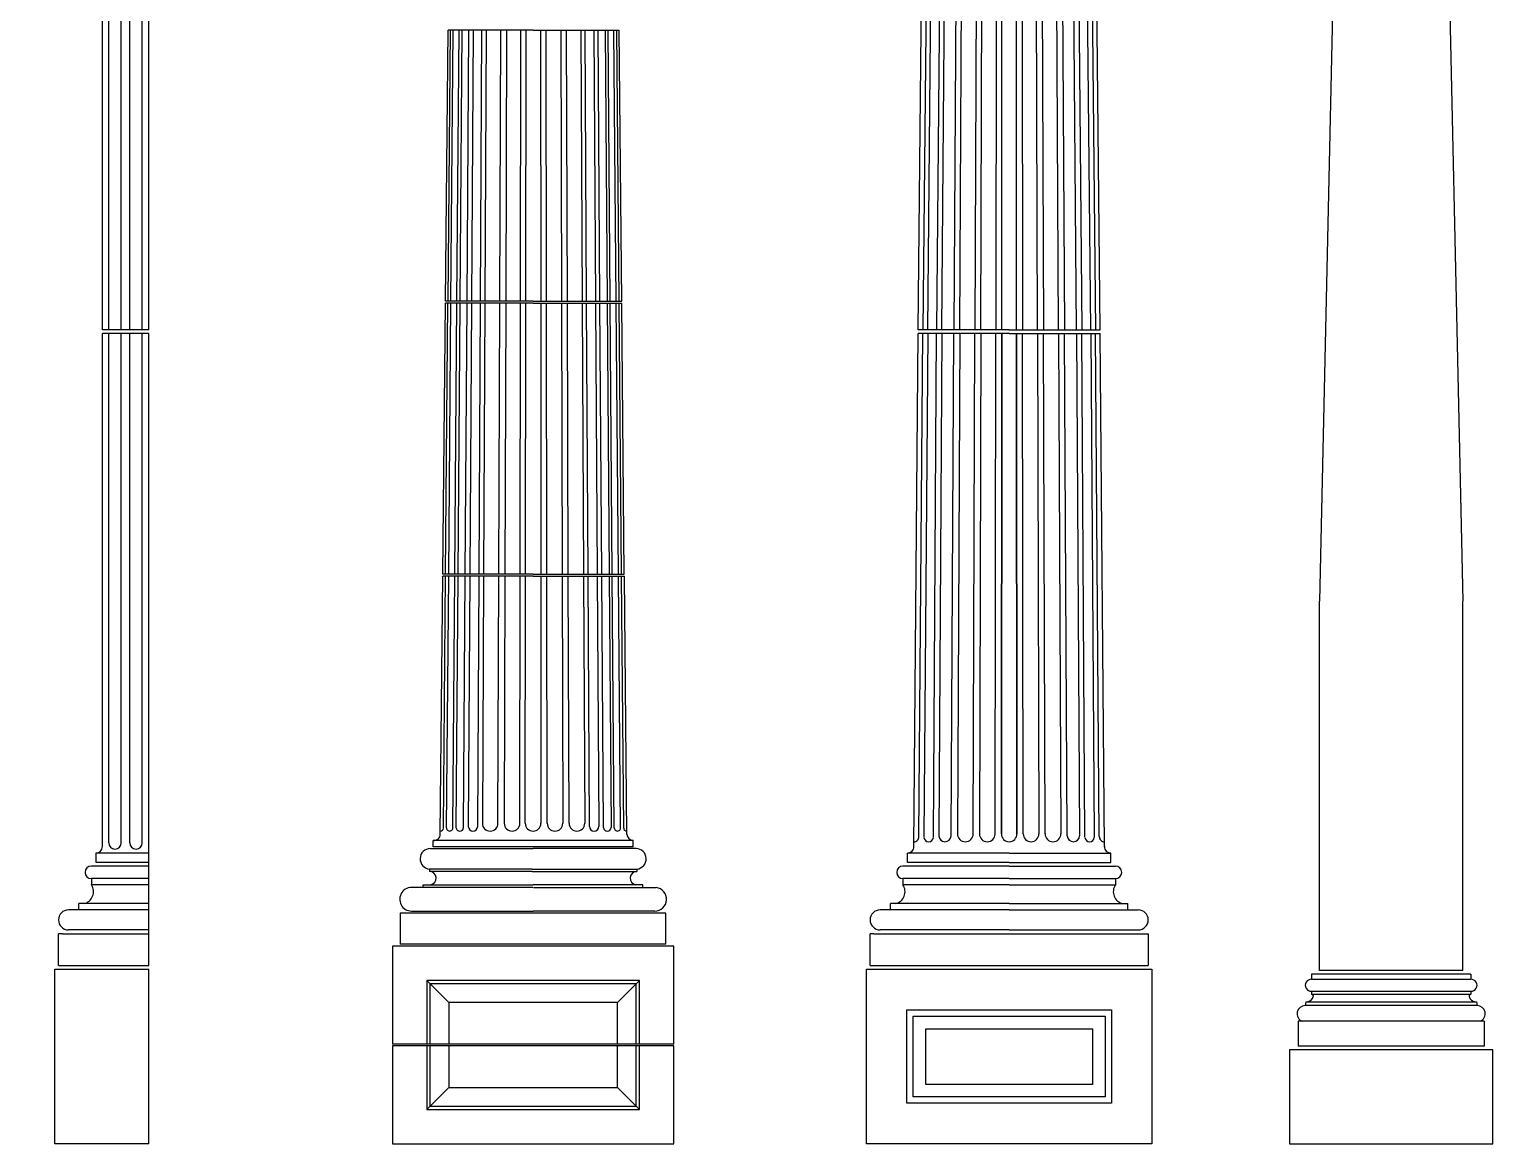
# Model space of a CAD drawing. Extents: x -9127 to 548, y 11049 to 16542.
# Drawn here: x -9031 to -6689, y 11049 to 12831 of the extents above; entities that cross this region are included whole.
import ezdxf

# ---------------------------------------------------------------- set-up
doc = ezdxf.new("R2010")
doc.units = 0
doc.header["$MEASUREMENT"] = 0
doc.layers.get('0').update_dxf_attribs({"linetype": 'CONTINUOUS'})
doc.layers.add('detail', color=7, linetype='CONTINUOUS')

# ---------------------------------------------------------------- blocks, each defined once
blk = doc.blocks.new('18')
at = {"layer": 'detail'}
for p, q in [((-7032.2, 9635.7), (-7032.2, 9620.7)), ((-6841.2, 9635.7), (-7032.2, 9635.7)), ((-6841.2, 9485.7), (-6841.2, 9635.7)), ((-6841.2, 9620.7), (-7032.2, 9620.7)), ((-7011.2, 9606.7), (-7011.2, 9575.7)), ((-6841.2, 9575.7), (-7011.2, 9575.7)), ((-6841.2, 9535.7), (-6978.7, 9535.7)), ((-6978.7, 9535.7), (-6978.7, 9525.7)), ((-6841.2, 9525.7), (-6978.7, 9525.7)), ((-6966.2, 9516.9), (-6966.2, 9485.7)), ((-6841.2, 9485.7), (-6966.2, 9485.7)), ((-6841.2, 9479.7), (-6922.5, 9479.7)), ((-6841.2, 8633.7), (-6841.2, 9479.7)), ((-6922.5, 9449.7), (-6922.5, 9439.7)), ((-6841.2, 9449.7), (-6922.5, 9449.7)), ((-6841.2, 9439.7), (-6922.5, 9439.7)), ((-6915.2, 8633.7), (-6915.2, 9439.7)), ((-6905.2, 8633.7), (-6905.2, 9412.7)), ((-6885.2, 8633.7), (-6885.2, 9412.7)), ((-6871.5, 8633.7), (-6871.5, 9412.7)), ((-6851.5, 8633.7), (-6851.5, 9412.7)), ((-6841.2, 8633.7), (-6915.2, 8633.7)), ((-6841.2, 8627.7), (-6915.2, 8627.7)), ((-6915.2, 7781.7), (-6915.2, 8627.7)), ((-6905.2, 7781.7), (-6905.2, 8627.7)), ((-6885.2, 7781.7), (-6885.2, 8627.7)), ((-6871.5, 7781.7), (-6871.5, 8627.7)), ((-6851.5, 7781.7), (-6851.5, 8627.7)), ((-6841.2, 7781.7), (-6841.2, 8627.7)), ((-6841.2, 7781.7), (-6915.2, 7781.7)), ((-6915.2, 6954.8), (-6915.2, 7775.7)), ((-6841.2, 7775.7), (-6915.2, 7775.7)), ((-6905.2, 6960.9), (-6905.2, 7775.7)), ((-6885.2, 6960.9), (-6885.2, 7775.7)), ((-6871.5, 6960.9), (-6871.5, 7775.7)), ((-6851.5, 6960.6), (-6851.5, 7775.7)), ((-6841.2, 6764.7), (-6841.2, 7775.7)), ((-6925.5, 6929.7), (-6925.5, 6944.7)), ((-6841.2, 6944.7), (-6925.5, 6944.7)), ((-6841.2, 6923.7), (-6932.9, 6923.7)), ((-6841.2, 6929.7), (-6925.5, 6929.7)), ((-6932.9, 6903.7), (-6932.9, 6893.7)), ((-6841.2, 6903.7), (-6932.9, 6903.7)), ((-6841.2, 6893.7), (-6932.9, 6893.7)), ((-6952.9, 6853.7), (-6952.9, 6863.7)), ((-6841.2, 6863.7), (-6952.9, 6863.7)), ((-6841.2, 6853.7), (-6969.5, 6853.7)), ((-6979.1, 6815.7), (-6985.3, 6815.7)), ((-6985.3, 6764.7), (-6985.3, 6815.7)), ((-6979.1, 6815.7), (-6841.2, 6815.7)), ((-6841.2, 6821.7), (-6969.5, 6821.7)), ((-6991.2, 6479.7), (-6991.2, 6758.7)), ((-6991.2, 6758.7), (-6841.2, 6758.7)), ((-6985.3, 6764.7), (-6841.2, 6764.7)), ((-6841.2, 6479.7), (-6841.2, 6758.7)), ((-6841.2, 6479.7), (-6991.2, 6479.7))]:
    blk.add_line(p, q, dxfattribs=at)
for centre, radius, start, end in [((-7027.4, 9604.4), 16.4, 8.1071, 88.6048), ((-6961.8, 9573.6), 41.5, 177.3152, 245.8783), ((-6976.3, 9515.7), 10.1, 6.3539, 81.5807), ((-6922.5, 9464.7), 15, 90, 270), ((-6895.2, 9412.7), 10, 0, 180), ((-6861.5, 9412.7), 10, 0, 180), ((-6925.4, 6954.9), 10.1, 269.0805, 0), ((-6895.2, 6960.9), 10, 180, 0), ((-6861.5, 6960.9), 10, 180.0164, 359.9836), ((-6932.9, 6913.7), 10, 90, 270), ((-6948.9, 6882.7), 19.4, 281.877, 34.4968), ((-6969.5, 6837.7), 16, 90, 270)]:
    blk.add_arc(centre, radius, start, end, dxfattribs=at)
blk = doc.blocks.new('19')
at = {"layer": 'detail'}
for p, q in [((-6366.4, 7827.2), (-6362.2, 8260.7)), ((-6362.2, 7827.2), (-6358.4, 8260.7)), ((-6226.1, 8260.7), (-6362.2, 8260.7)), ((-6357.5, 7827.2), (-6353.8, 8260.7)), ((-6348, 7827.2), (-6344.6, 8260.7)), ((-6340, 8260.7), (-6343.3, 7827.2)), ((-6331.6, 7827.2), (-6328.7, 8260.7)), ((-6321.8, 8260.7), (-6324.5, 7827.2)), ((-6310.3, 7827.2), (-6308, 8260.7)), ((-6301.1, 8260.7), (-6303.2, 7827.2)), ((-6279.5, 7827.2), (-6278, 8260.7)), ((-6268.8, 8260.7), (-6270, 7827.2)), ((-6246.3, 7827.2), (-6245.8, 8260.7)), ((-6237.7, 7827.2), (-6237.2, 8260.7)), ((-6226.1, 8260.7), (-6088.6, 8260.7)), ((-6214.2, 8260.7), (-6214, 7827.2)), ((-6204.5, 7827.2), (-6205, 8260.7)), ((-6182, 8260.7), (-6180.8, 7827.2)), ((-6171.3, 7827.2), (-6172.8, 8260.7)), ((-6149.8, 8260.7), (-6147.7, 7827.2)), ((-6140.6, 7827.2), (-6142.9, 8260.7)), ((-6129.1, 8260.7), (-6126.3, 7827.2)), ((-6119.2, 7827.2), (-6122.2, 8260.7)), ((-6110.8, 8260.7), (-6107.6, 7827.2)), ((-6102.8, 7827.2), (-6106.2, 8260.7)), ((-6093.4, 7827.2), (-6097, 8260.7)), ((-6088.6, 7827.2), (-6092.4, 8260.7)), ((-6084.4, 7827.2), (-6088.6, 8260.7)), ((-6370.7, 7390.7), (-6366.4, 7824.2)), ((-6226.1, 7827.2), (-6366.4, 7827.2)), ((-6226.1, 7824.2), (-6366.4, 7824.2)), ((-6366.1, 7390.7), (-6362.3, 7824.2)), ((-6361.2, 7390.7), (-6357.5, 7824.2)), ((-6351.4, 7390.7), (-6348, 7824.2)), ((-6343.3, 7824.2), (-6346.5, 7390.7)), ((-6334.6, 7390.7), (-6331.6, 7824.2)), ((-6324.5, 7824.2), (-6327.3, 7390.7)), ((-6312.6, 7390.7), (-6310.3, 7824.2)), ((-6303.2, 7824.2), (-6305.3, 7390.7)), ((-6281, 7390.7), (-6279.5, 7824.2)), ((-6270, 7824.2), (-6271.2, 7390.7)), ((-6246.8, 7390.7), (-6246.3, 7824.2)), ((-6238.1, 7390.7), (-6237.7, 7824.2)), ((-6226.1, 7827.2), (-6084.4, 7827.2)), ((-6226.1, 7824.2), (-6084.4, 7824.2)), ((-6214, 7824.2), (-6213.8, 7390.7)), ((-6204, 7390.7), (-6204.5, 7824.2)), ((-6180.8, 7824.2), (-6179.6, 7390.7)), ((-6169.9, 7390.7), (-6171.3, 7824.2)), ((-6147.6, 7824.2), (-6145.5, 7390.7)), ((-6138.2, 7390.7), (-6140.5, 7824.2)), ((-6126.3, 7824.2), (-6123.6, 7390.7)), ((-6116.3, 7390.7), (-6119.2, 7824.2)), ((-6107.6, 7824.2), (-6104.3, 7390.7)), ((-6099.4, 7390.7), (-6102.8, 7824.2)), ((-6089.7, 7390.7), (-6093.3, 7824.2)), ((-6084.8, 7390.7), (-6088.6, 7824.2)), ((-6080.2, 7390.7), (-6084.4, 7824.2)), ((-6374.7, 6974.8), (-6370.7, 7387.7)), ((-6226.1, 7390.7), (-6370.7, 7390.7)), ((-6226.1, 7387.7), (-6370.7, 7387.7)), ((-6369.6, 6984.5), (-6366.1, 7387.7)), ((-6364.6, 6984.9), (-6361.2, 7387.7)), ((-6354.6, 6984.8), (-6351.5, 7387.7)), ((-6346.6, 7387.7), (-6349.6, 6985.4)), ((-6337.3, 6985.3), (-6334.6, 7387.7)), ((-6327.3, 7387.7), (-6329.8, 6987.2)), ((-6314.8, 6987.2), (-6312.6, 7387.7)), ((-6305.3, 7387.7), (-6307.3, 6992.2)), ((-6282.3, 6992.2), (-6281, 7387.7)), ((-6271.2, 7387.7), (-6272.3, 6992.2)), ((-6247.3, 6992.2), (-6246.8, 7387.7)), ((-6238.6, 6992.2), (-6238.1, 7387.7)), ((-6226.1, 7390.7), (-6080.2, 7390.7)), ((-6226.1, 7387.7), (-6080.1, 7387.7)), ((-6213.8, 7387.7), (-6213.6, 6992.2)), ((-6203.6, 6992.2), (-6204, 7387.7)), ((-6179.6, 7387.7), (-6178.6, 6992.2)), ((-6168.6, 6992.2), (-6169.9, 7387.7)), ((-6145.5, 7387.7), (-6143.6, 6992.2)), ((-6136.1, 6987.2), (-6138.2, 7387.7)), ((-6123.6, 7387.7), (-6121.1, 6987.2)), ((-6113.6, 6985.3), (-6116.3, 7387.7)), ((-6104.3, 7387.7), (-6101.3, 6985.4)), ((-6096.2, 6984.8), (-6099.4, 7387.7)), ((-6086.2, 6984.9), (-6089.6, 7387.7)), ((-6081.2, 6984.5), (-6084.8, 7387.7)), ((-6076.1, 6975), (-6080.1, 7387.7)), ((-6374.6, 6979.7), (-6374.7, 6979.7)), ((-6076.2, 6979.7), (-6076.2, 6979.7)), ((-6386.1, 6954.7), (-6386.1, 6964.7)), ((-6066.1, 6964.7), (-6386.1, 6964.7)), ((-6066.1, 6954.7), (-6386.1, 6954.7)), ((-6066.1, 6954.7), (-6066.1, 6964.7)), ((-6390.9, 6951.7), (-6226.1, 6951.7)), ((-6061.2, 6951.7), (-6226.1, 6951.7)), ((-6392, 6919.1), (-6392, 6915.1)), ((-6227.6, 6919.1), (-6392, 6919.1)), ((-6227.6, 6915.1), (-6392, 6915.1)), ((-6227.6, 6919.1), (-6224.5, 6919.1)), ((-6227.6, 6915.1), (-6224.5, 6915.1)), ((-6224.5, 6919.1), (-6060.1, 6919.1)), ((-6224.5, 6915.1), (-6060.1, 6915.1)), ((-6060.1, 6919.1), (-6060.1, 6915.1)), ((-6226.5, 6889.5), (-6422.8, 6889.5)), ((-6401.8, 6889.6), (-6401.8, 6893.8)), ((-6401.8, 6893.8), (-6226.1, 6893.8)), ((-6050.3, 6893.8), (-6226.1, 6893.8)), ((-6225.6, 6889.5), (-6029.3, 6889.5)), ((-6050.3, 6889.6), (-6050.3, 6893.8)), ((-6013.6, 6848.7), (-6438.6, 6848.7)), ((-6438.6, 6848.7), (-6438.6, 6798.7)), ((-6420.6, 6851.7), (-6226.1, 6851.7)), ((-6031.5, 6851.7), (-6226.1, 6851.7)), ((-6013.6, 6798.7), (-6013.6, 6848.7)), ((-6451.1, 6795.7), (-6451.1, 6639.2)), ((-6001.1, 6795.7), (-6451.1, 6795.7)), ((-6013.6, 6798.7), (-6438.6, 6798.7)), ((-6001.1, 6639.2), (-6001.1, 6795.7)), ((-6361.1, 6705.7), (-6396.1, 6740.7)), ((-6091.1, 6705.7), (-6056.1, 6740.7)), ((-6001.1, 6639.2), (-6451.1, 6639.2)), ((-6451.1, 6636.2), (-6451.1, 6479.7)), ((-6001.1, 6636.2), (-6451.1, 6636.2)), ((-6001.1, 6479.7), (-6001.1, 6636.2)), ((-6361.1, 6569.7), (-6396.1, 6534.7)), ((-6091.1, 6569.7), (-6056.1, 6534.7)), ((-6451.1, 6479.7), (-6001.1, 6479.7))]:
    blk.add_line(p, q, dxfattribs=at)
for points in [[(-6056.1, 6639.2), (-6056.1, 6740.7, 0.414214), (-6056.1, 6740.7), (-6396.1, 6740.7, 0.414214), (-6396.1, 6740.7), (-6396.1, 6639.2)], [(-6396.1, 6636.2), (-6396.1, 6534.7, 0.414214), (-6396.1, 6534.7), (-6056.1, 6534.7, 0.414214), (-6056.1, 6534.7), (-6056.1, 6636.2)]]:
    blk.add_lwpolyline(points, format="xyb", dxfattribs=at)
for points in [[(-6061.1, 6639.2), (-6061.1, 6735.7), (-6391.1, 6735.7), (-6391.1, 6639.2)], [(-6091.1, 6639.2), (-6091.1, 6705.7), (-6361.1, 6705.7), (-6361.1, 6639.2)], [(-6391.1, 6636.2), (-6391.1, 6539.7), (-6061.1, 6539.7), (-6061.1, 6636.2)], [(-6361.1, 6636.2), (-6361.1, 6569.7), (-6091.1, 6569.7), (-6091.1, 6636.2)]]:
    blk.add_lwpolyline(points, dxfattribs=at)
for centre, radius, start, end in [((-6372, 7387.7), 0.001, 90, 179.4437), ((-6372, 7387.7), 0.001, 90, 179.4437), ((-6372, 7387.7), 0.001, 90, 179.4437), ((-6370.7, 7390.7), 0.001, 179.4437, 270), ((-6370.7, 7387.7), 0.001, 90, 179.4437), ((-6080.2, 7390.7), 0.001, 270, 0.5563), ((-6080.1, 7387.7), 0.001, 0.5563, 90), ((-6080.1, 7387.7), 0.001, 0.5563, 90), ((-6374.6, 6984.7), 5, 269.3532, 356.7235), ((-6359.6, 6984.8), 5, 178.8875, 0), ((-6343.4, 6985.9), 6.18, 184.7146, 353.9723), ((-6322.3, 6987.2), 7.5, 180, 0), ((-6294.8, 6992.2), 12.5, 180, 0), ((-6259.8, 6992.2), 12.5, 180, 0), ((-6226.1, 6992.2), 12.5, 180, 0), ((-6191.1, 6992.2), 12.5, 180, 0), ((-6156.1, 6992.2), 12.5, 180, 0), ((-6128.6, 6987.2), 7.5, 180, 0), ((-6107.4, 6985.9), 6.18, 186.0277, 355.2854), ((-6091.2, 6984.8), 5, 180, 1.1125), ((-6076.2, 6984.7), 5, 183.2765, 270.6468), ((-6385, 6975), 10.3, 264.2018, 0), ((-6386.1, 6964.7), 0.001, 90, 180), ((-6386.1, 6954.7), 0.001, 180, 270), ((-6065.7, 6975.2), 10.4, 181.1317, 268.1305), ((-6066.1, 6964.7), 0.001, 0, 90), ((-6066.1, 6954.7), 0.001, 270, 0), ((-6390.6, 6935.4), 16.4, 90.201, 265.1886), ((-6061.5, 6935.4), 16.4, 274.8114, 89.799), ((-6392.2, 6904.4), 10.8, 280.5444, 89.6086), ((-6059.9, 6904.4), 10.8, 90.3914, 259.4556), ((-6420.6, 6870.7), 18.9, 83.357, 270), ((-6031.5, 6870.7), 18.9, 270, 83.357), ((-6438.6, 6848.7), 0.001, 90, 180), ((-6013.6, 6848.7), 0.001, 0, 90), ((-6438.6, 6798.7), 0.001, 180, 270), ((-6013.6, 6798.7), 0.001, 270, 0)]:
    blk.add_arc(centre, radius, start, end, dxfattribs=at)
blk = doc.blocks.new('20')
at = {"layer": 'detail'}
for p, q in [((-5610.2, 7781.7), (-5601.4, 8627.7)), ((-5594.1, 8627.7), (-5602.8, 7781.7)), ((-5594.8, 7781.7), (-5586.9, 8627.7)), ((-5573.4, 8627.7), (-5580.5, 7781.7)), ((-5572.2, 7781.7), (-5565.7, 8627.7)), ((-5547.8, 8627.7), (-5553.1, 7781.7)), ((-5543.5, 7781.7), (-5538.7, 8627.7)), ((-5516.1, 8627.7), (-5519.5, 7781.7)), ((-5509.9, 7781.7), (-5507.1, 8627.7)), ((-5484.7, 8627.7), (-5486, 7781.7)), ((-5476.4, 7781.7), (-5475.7, 8627.7)), ((-5452.5, 7781.7), (-5453.2, 8627.7)), ((-5444.2, 8627.7), (-5442.9, 7781.7)), ((-5419, 7781.7), (-5421.7, 8627.7)), ((-5412.7, 8627.7), (-5409.4, 7781.7)), ((-5385.3, 7781.7), (-5390.1, 8627.7)), ((-5381.1, 8627.7), (-5375.7, 7781.7)), ((-5356.6, 7781.7), (-5363.1, 8627.7)), ((-5355.4, 8627.7), (-5348.4, 7781.7)), ((-5334, 7781.7), (-5341.9, 8627.7)), ((-5334.7, 8627.7), (-5326.1, 7781.7)), ((-5318.7, 7781.7), (-5327.5, 8627.7)), ((-5616.8, 6954.7), (-5610.2, 7775.7)), ((-5616.8, 6954.7), (-5610.2, 7775.7)), ((-5464.4, 7781.7), (-5610.2, 7781.7)), ((-5464.4, 7775.7), (-5610.2, 7775.7)), ((-5608.7, 6971), (-5602.5, 7775.7)), ((-5594.8, 7775.7), (-5600.7, 6969.8)), ((-5585.7, 6969.8), (-5580.5, 7775.7)), ((-5572.3, 7775.7), (-5577.1, 6972.1)), ((-5557.1, 6972.1), (-5553.2, 7775.7)), ((-5543.6, 7775.7), (-5547.1, 6975.2)), ((-5521.9, 6975.2), (-5519.5, 7775.7)), ((-5509.9, 7775.7), (-5511.9, 6975.2)), ((-5486.9, 6975.2), (-5486, 7775.7)), ((-5476.4, 7775.7), (-5476.9, 6975.2)), ((-5476.9, 6975.2), (-5476.4, 7775.7)), ((-5464.4, 7781.7), (-5318.7, 7781.7)), ((-5464.4, 7775.7), (-5318.7, 7775.7)), ((-5452.5, 7775.7), (-5451.9, 6975.2)), ((-5451.9, 6975.2), (-5452.5, 7775.7)), ((-5441.9, 6975.2), (-5442.9, 7775.7)), ((-5419, 7775.7), (-5416.9, 6975.2)), ((-5406.9, 6975.2), (-5409.4, 7775.7)), ((-5385.3, 7775.7), (-5381.8, 6975.2)), ((-5371.7, 6972.1), (-5375.7, 7775.7)), ((-5356.6, 7775.7), (-5351.8, 6972.1)), ((-5343.2, 6969.8), (-5348.4, 7775.7)), ((-5334, 7775.7), (-5328.2, 6969.8)), ((-5320.2, 6971), (-5326.3, 7775.7)), ((-5312, 6954.7), (-5318.7, 7775.7)), ((-5616.7, 6962.7), (-5616.8, 6962.7)), ((-5312.2, 6962.7), (-5312.1, 6962.7)), ((-5627.1, 6929.7), (-5627.1, 6944.7)), ((-5464.4, 6944.7), (-5627.1, 6944.7)), ((-5464.4, 6944.7), (-5301.8, 6944.7)), ((-5301.8, 6929.7), (-5301.8, 6944.7)), ((-5464.4, 6923.7), (-5634.4, 6923.7)), ((-5464.4, 6929.7), (-5627.1, 6929.7)), ((-5464.4, 6929.7), (-5301.8, 6929.7)), ((-5464.4, 6923.7), (-5294.4, 6923.7)), ((-5634.4, 6903.7), (-5634.4, 6893.7)), ((-5464.4, 6903.7), (-5634.4, 6903.7)), ((-5464.4, 6893.7), (-5634.4, 6893.7)), ((-5464.4, 6903.7), (-5294.4, 6903.7)), ((-5464.4, 6893.7), (-5294.4, 6893.7)), ((-5294.4, 6903.7), (-5294.4, 6893.7)), ((-5654.4, 6853.7), (-5654.4, 6863.7)), ((-5464.4, 6863.7), (-5654.4, 6863.7)), ((-5464.4, 6863.7), (-5274.4, 6863.7)), ((-5274.4, 6853.7), (-5274.4, 6863.7)), ((-5464.4, 6853.7), (-5670.9, 6853.7)), ((-5464.4, 6853.7), (-5257.9, 6853.7)), ((-5686.9, 6764.7), (-5686.9, 6815.7)), ((-5680.7, 6815.7), (-5686.9, 6815.7)), ((-5680.7, 6815.7), (-5241.9, 6815.7)), ((-5464.4, 6821.7), (-5670.9, 6821.7)), ((-5464.4, 6821.7), (-5257.9, 6821.7)), ((-5241.9, 6815.7), (-5241.9, 6764.7)), ((-5686.9, 6764.7), (-5241.9, 6764.7))]:
    blk.add_line(p, q, dxfattribs=at)
for points in [[(-5235.9, 6479.7), (-5692.9, 6479.7), (-5692.9, 6758.7), (-5235.9, 6758.7)], [(-5300.9, 6544.7), (-5627.9, 6544.7), (-5627.9, 6693.7), (-5300.9, 6693.7)], [(-5310.9, 6554.7), (-5617.9, 6554.7), (-5617.9, 6683.7), (-5310.9, 6683.7)], [(-5330.9, 6574.7), (-5597.9, 6574.7), (-5597.9, 6663.7), (-5330.9, 6663.7)]]:
    blk.add_lwpolyline(points, close=True, dxfattribs=at)
for centre, radius, start, end in [((-5626.9, 6954.9), 10.1, 269.0805, 0), ((-5616.7, 6970.7), 8, 269.433, 1.4992), ((-5593.2, 6970.2), 7.5, 183.3309, 356.6691), ((-5567.1, 6972.7), 10, 183.43, 356.57), ((-5534.5, 6975.3), 12.6, 180.3592, 359.6408), ((-5499.4, 6975.2), 12.5, 180, 0), ((-5464.4, 6975.2), 12.5, 180, 0), ((-5429.4, 6975.2), 12.5, 180, 0), ((-5394.3, 6975.3), 12.6, 180.3592, 359.6408), ((-5361.7, 6972.7), 10, 183.43, 356.57), ((-5335.7, 6970.2), 7.5, 183.3309, 356.6691), ((-5312.2, 6970.7), 8, 178.5008, 270.567), ((-5301.9, 6954.9), 10.1, 180, 270.9195), ((-5634.4, 6913.7), 10, 90, 270), ((-5294.4, 6913.7), 10, 270, 90), ((-5650.4, 6882.7), 19.4, 281.877, 34.4968), ((-5278.4, 6882.7), 19.4, 145.5032, 258.123), ((-5670.9, 6837.7), 16, 90, 270), ((-5257.9, 6837.7), 16, 270, 90)]:
    blk.add_arc(centre, radius, start, end, dxfattribs=at)
blk = doc.blocks.new('21')
at = {"layer": 'detail'}
for p, q in [((-4999.2, 8635.7), (-4999.2, 8648.7)), ((-4999.2, 8648.7), (-4707.2, 8648.7)), ((-4707.2, 8648.7), (-4707.2, 8635.7)), ((-4999.2, 8635.7), (-4707.2, 8635.7)), ((-4985.2, 8622.7), (-4985.2, 8605.7)), ((-4721.2, 8622.7), (-4721.2, 8605.7)), ((-4985.2, 8605.7), (-4721.2, 8605.7)), ((-4953.2, 8575.7), (-4753.2, 8575.7)), ((-4953.2, 8575.7), (-4953.2, 8567.9)), ((-4753.2, 8575.7), (-4753.2, 8567.9)), ((-4753.2, 8567.9), (-4953.2, 8567.9)), ((-4942.2, 8534.7), (-4942.2, 8555.2)), ((-4764.2, 8534.7), (-4764.2, 8555.2)), ((-4952.1, 8528.7), (-4754.2, 8528.7)), ((-4942.2, 8534.7), (-4764.2, 8534.7)), ((-4754.2, 8514), (-4952.1, 8514)), ((-4950.6, 8508.2), (-4950.6, 8514)), ((-4755.7, 8508.2), (-4950.6, 8508.2)), ((-4755.7, 8508.2), (-4755.7, 8514)), ((-4942.2, 8498.7), (-4967.7, 7347.4)), ((-4764.2, 8498.7), (-4738.7, 7347.4)), ((-4967.7, 6756.7), (-4967.7, 7347.4)), ((-4738.7, 6756.7), (-4738.7, 7347.4)), ((-4725.7, 6750.7), (-4980.7, 6750.7)), ((-4980.7, 6750.7), (-4980.7, 6742.7)), ((-4738.7, 6756.7), (-4967.7, 6756.7)), ((-4725.7, 6750.7), (-4725.7, 6742.7)), ((-4980.7, 6742.7), (-4725.7, 6742.7)), ((-4980.7, 6723.7), (-4980.7, 6718.7)), ((-4980.7, 6723.7), (-4725.7, 6723.7)), ((-4725.7, 6723.7), (-4725.7, 6718.7)), ((-4989.7, 6706.7), (-4990.7, 6700.7)), ((-4715.7, 6700.7), (-4990.7, 6700.7)), ((-4989.7, 6706.7), (-4716.7, 6706.7)), ((-4980.7, 6718.7), (-4725.7, 6718.7)), ((-4716.7, 6706.7), (-4715.7, 6700.7)), ((-5002.2, 6675.7), (-5002.2, 6635.7)), ((-5002.2, 6675.7), (-5002.2, 6635.7)), ((-4704.2, 6675.7), (-5002.2, 6675.7)), ((-4704.2, 6675.7), (-4704.2, 6635.7)), ((-5015.7, 6629.7), (-5015.7, 6479.7)), ((-4690.7, 6629.7), (-5015.7, 6629.7)), ((-4704.2, 6635.7), (-5002.2, 6635.7)), ((-4690.7, 6479.7), (-4690.7, 6629.7)), ((-5015.7, 6479.7), (-4690.7, 6479.7))]:
    blk.add_line(p, q, dxfattribs=at)
for centre, radius, start, end in [((-5002.6, 8618), 18, 15.1279, 79.1142), ((-4703.7, 8618), 18, 100.8858, 164.8721), ((-4953.2, 8605.7), 30, 180, 270), ((-4753.2, 8605.7), 30, 270, 0), ((-4950.2, 8567.9), 3, 180, 248.7265), ((-4956.9, 8550.6), 15.7, 21.5817, 68.7265), ((-4945.2, 8555.2), 3, 0, 21.5817), ((-4761.2, 8555.2), 3, 158.4183, 180), ((-4749.4, 8550.6), 15.7, 111.2735, 158.4183), ((-4756.2, 8567.9), 3, 291.2735, 0), ((-4951.2, 8521.4), 7.96, 156.0649, 203.9351), ((-4952.1, 8521.7), 7, 90, 156.0649), ((-4754.2, 8521.7), 7, 23.9351, 90), ((-4755.1, 8521.4), 7.96, 336.0649, 23.9351), ((-4952.1, 8521), 7, 203.9351, 270), ((-4955.4, 8495.3), 13.7, 14.3962, 69.5155), ((-4750.9, 8495.3), 13.7, 110.4845, 165.6038), ((-4754.2, 8521), 7, 270, 336.0649), ((-4981.1, 6733.2), 9.51, 87.0624, 272.9376), ((-4725.2, 6733.2), 9.51, 267.0624, 92.9376), ((-4990.7, 6687.7), 13, 89.9475, 247.4326), ((-4988.8, 6718), 11.3, 274.4387, 346.5578), ((-4980.7, 6715.7), 3, 6.5016, 88.9011), ((-4979.7, 6715.9), 2, 346.5578, 6.5016), ((-4725.6, 6715.7), 3, 91.0989, 173.4984), ((-4726.6, 6715.9), 2, 173.4984, 193.4422), ((-4717.5, 6718), 11.3, 193.4422, 265.5613), ((-4715.6, 6687.7), 13, 292.5674, 90.0525)]:
    blk.add_arc(centre, radius, start, end, dxfattribs=at)

msp = doc.modelspace()

# ---------------------------------------------------------------- block references
for name in ['19', '20', '18', '21']:
    msp.add_blockref(name, (-1998.3, 4568.8))

doc.saveas('drawing.dxf')
